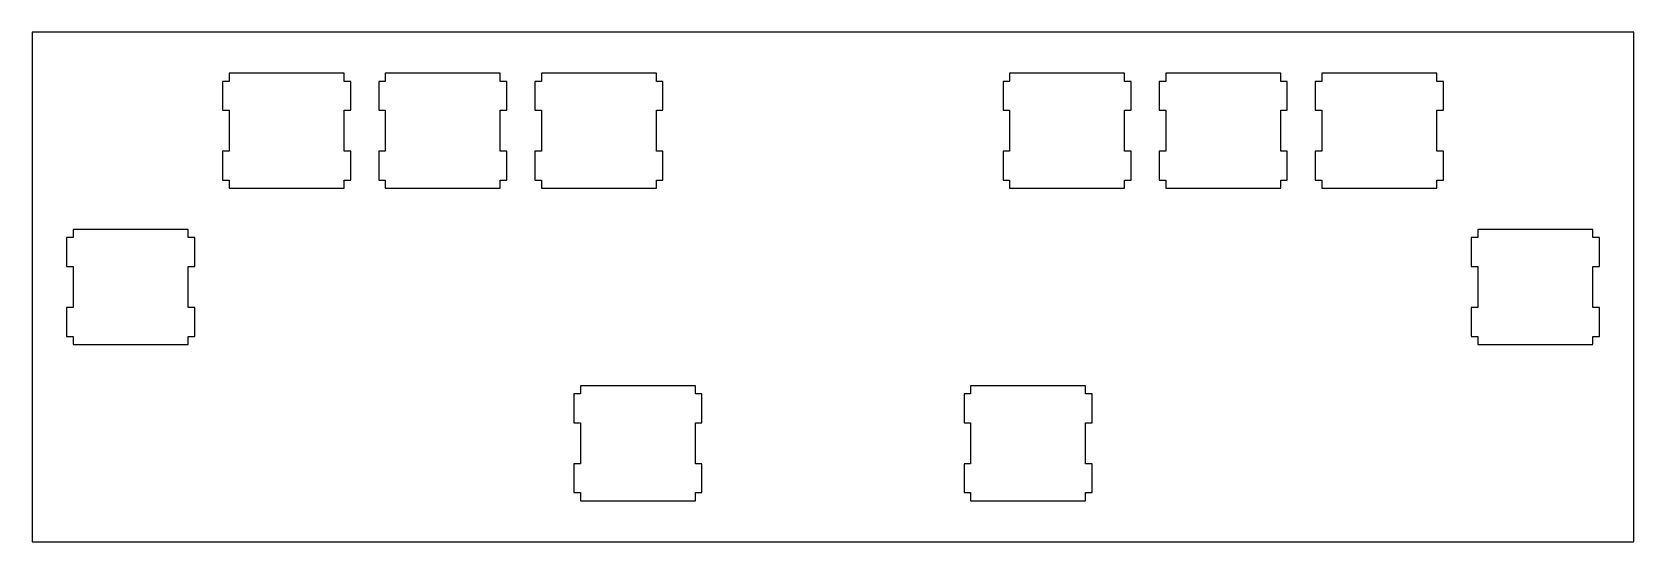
# Model space of a CAD drawing. Header units: millimetres. Extents: x 0 to 195, y 0 to 62.
import ezdxf

# ---------------------------------------------------------------- set-up
doc = ezdxf.new("R2010")
doc.units = ezdxf.units.MM
doc.layers.add('Layer1', color=7, linetype='CONTINUOUS')

msp = doc.modelspace()

# ---------------------------------------------------------------- linework, layer by layer
at = {"layer": 'Layer1'}
for points in [[(0, 0), (195, 0), (195, 62), (0, 62), (0, 0)], [(38, 44), (38.8, 44), (38.8, 47.5), (38, 47.5), (38, 52.5), (38.8, 52.5), (38.8, 56), (38, 56), (38, 57), (24, 57), (24, 56), (23.2, 56), (23.2, 52.5), (24, 52.5), (24, 47.5), (23.2, 47.5), (23.2, 44), (24, 44), (24, 43), (38, 43), (38, 44)], [(57, 44), (57.8, 44), (57.8, 47.5), (57, 47.5), (57, 52.5), (57.8, 52.5), (57.8, 56), (57, 56), (57, 57), (43, 57), (43, 56), (42.2, 56), (42.2, 52.5), (43, 52.5), (43, 47.5), (42.2, 47.5), (42.2, 44), (43, 44), (43, 43), (57, 43), (57, 44)], [(76, 44), (76.8, 44), (76.8, 47.5), (76, 47.5), (76, 52.5), (76.8, 52.5), (76.8, 56), (76, 56), (76, 57), (62, 57), (62, 56), (61.2, 56), (61.2, 52.5), (62, 52.5), (62, 47.5), (61.2, 47.5), (61.2, 44), (62, 44), (62, 43), (76, 43), (76, 44)], [(133, 44), (133.8, 44), (133.8, 47.5), (133, 47.5), (133, 52.5), (133.8, 52.5), (133.8, 56), (133, 56), (133, 57), (119, 57), (119, 56), (118.2, 56), (118.2, 52.5), (119, 52.5), (119, 47.5), (118.2, 47.5), (118.2, 44), (119, 44), (119, 43), (133, 43), (133, 44)], [(152, 44), (152.8, 44), (152.8, 47.5), (152, 47.5), (152, 52.5), (152.8, 52.5), (152.8, 56), (152, 56), (152, 57), (138, 57), (138, 56), (137.2, 56), (137.2, 52.5), (138, 52.5), (138, 47.5), (137.2, 47.5), (137.2, 44), (138, 44), (138, 43), (152, 43), (152, 44)], [(171, 44), (171.8, 44), (171.8, 47.5), (171, 47.5), (171, 52.5), (171.8, 52.5), (171.8, 56), (171, 56), (171, 57), (157, 57), (157, 56), (156.2, 56), (156.2, 52.5), (157, 52.5), (157, 47.5), (156.2, 47.5), (156.2, 44), (157, 44), (157, 43), (171, 43), (171, 44)], [(19, 25), (19.8, 25), (19.8, 28.5), (19, 28.5), (19, 33.5), (19.8, 33.5), (19.8, 37), (19, 37), (19, 38), (5, 38), (5, 37), (4.2, 37), (4.2, 33.5), (5, 33.5), (5, 28.5), (4.2, 28.5), (4.2, 25), (5, 25), (5, 24), (19, 24), (19, 25)], [(190, 25), (190.8, 25), (190.8, 28.5), (190, 28.5), (190, 33.5), (190.8, 33.5), (190.8, 37), (190, 37), (190, 38), (176, 38), (176, 37), (175.2, 37), (175.2, 33.5), (176, 33.5), (176, 28.5), (175.2, 28.5), (175.2, 25), (176, 25), (176, 24), (190, 24), (190, 25)], [(80.75, 6), (81.55, 6), (81.55, 9.5), (80.75, 9.5), (80.75, 14.5), (81.55, 14.5), (81.55, 18), (80.75, 18), (80.75, 19), (66.75, 19), (66.75, 18), (65.95, 18), (65.95, 14.5), (66.75, 14.5), (66.75, 9.5), (65.95, 9.5), (65.95, 6), (66.75, 6), (66.75, 5), (80.75, 5), (80.75, 6)], [(128.25, 6), (129.05, 6), (129.05, 9.5), (128.25, 9.5), (128.25, 14.5), (129.05, 14.5), (129.05, 18), (128.25, 18), (128.25, 19), (114.25, 19), (114.25, 18), (113.45, 18), (113.45, 14.5), (114.25, 14.5), (114.25, 9.5), (113.45, 9.5), (113.45, 6), (114.25, 6), (114.25, 5), (128.25, 5), (128.25, 6)]]:
    msp.add_lwpolyline(points, close=True, dxfattribs=at)

doc.saveas('drawing.dxf')
